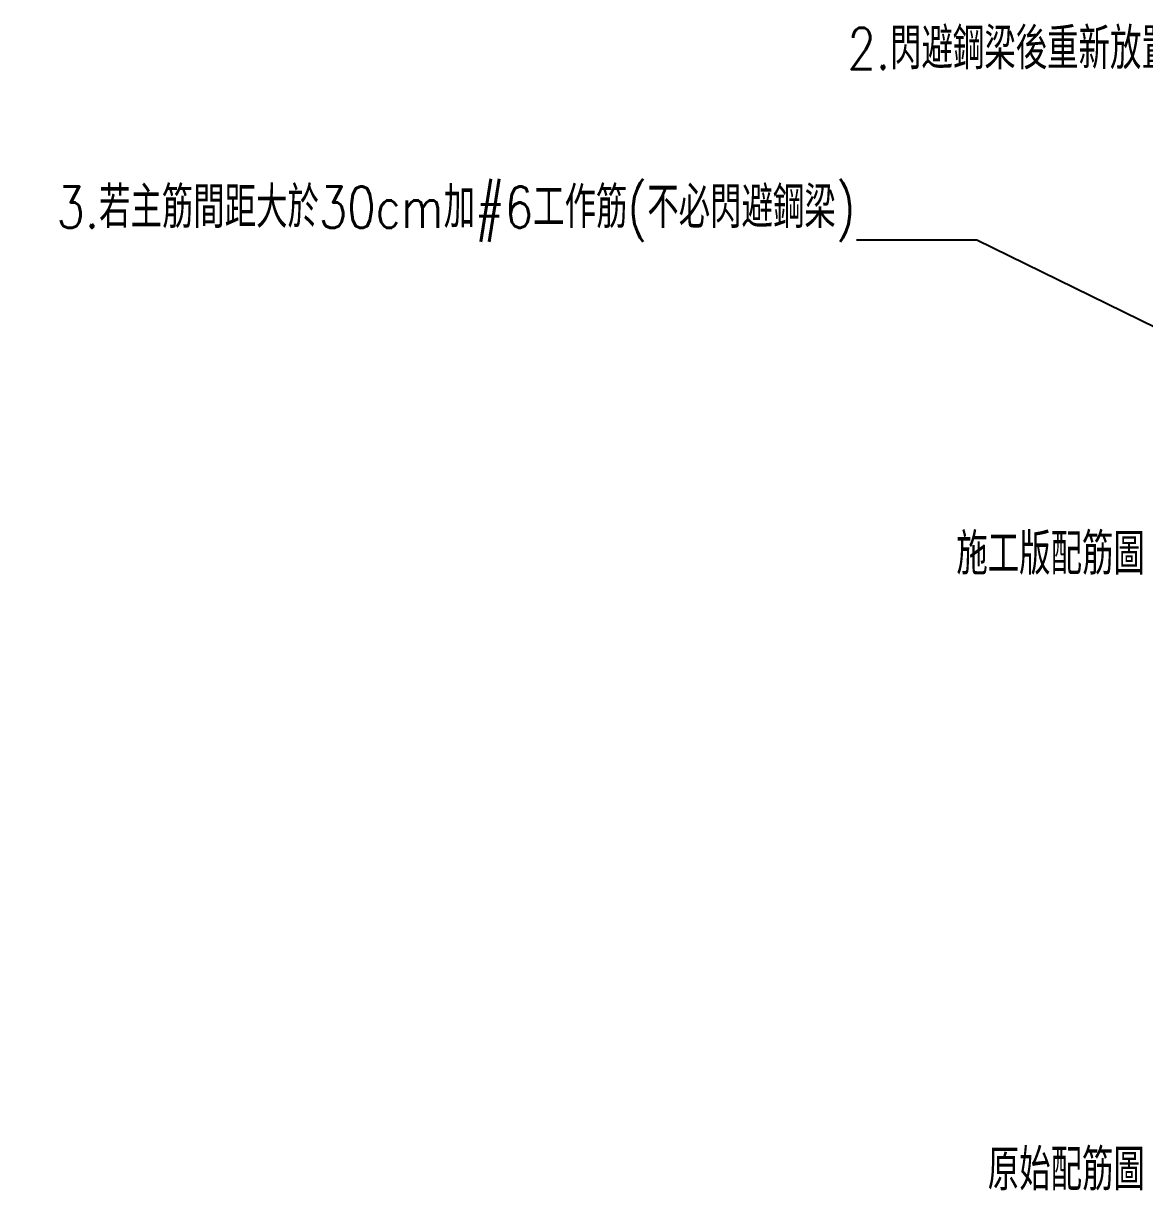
# Model space of a CAD drawing. Header units: millimetres. Extents: x 1453 to 6172, y 54950 to 59013.
# Drawn here: x 1453 to 2267, y 55133 to 55980 of the extents above; entities that cross this region are included whole.
import ezdxf
from ezdxf.enums import TextEntityAlignment as Align

# ---------------------------------------------------------------- set-up
doc = ezdxf.new("R2010")
doc.units = ezdxf.units.MM
doc.styles.get("Standard").update_dxf_attribs({"font": 'arial.ttf'})
doc.styles.add('TXT', font='TXT.shx', dxfattribs={"width": 0.8, "bigfont": 'ae.shx'})
doc.dimstyles.new('ISO-25', dxfattribs={"dimtxt": 2.5, "dimasz": 2.5, "dimexe": 1.25, "dimexo": 0.625, "dimtad": 1, "dimtxsty": 'Standard', "dimcen": 2.5, "dimadec": 0, "dimazin": 0, "dimtfac": 1, "dimtmove": 0, "dimatfit": 3, "dimfxl": 1, "dimarcsym": 0})

msp = doc.modelspace()

# ---------------------------------------------------------------- texts
at = {"style": 'TXT', "width": 0.8}
for s, p in [('施工版配筋圖', (2267.08, 55595.23)), ('原始配筋圖', (2267.08, 55148.33))]:
    msp.add_text(s, height=30, dxfattribs=at).set_placement(p, align=Align.MIDDLE_RIGHT)
at = {"char_height": 30, "attachment_point": 9, "style": 'TXT'}
for s, insert in [('2.閃避鋼梁後重新放置主筋', (2332.97, 55946.83)), ('3.若主筋間距大於30cm加#6工作筋(不必閃避鋼梁)', (2057.18, 55821.77))]:
    msp.add_mtext(s, dxfattribs=dict(at, insert=insert))

# ---------------------------------------------------------------- leaders
at = {"annotation_type": 0, "has_hookline": 1, "hookline_direction": 1}
for points, text_width in [([(2438.96, 55686.53), (2384.56, 55948.08), (2333.59, 55948.08)], 293), ([(2423.02, 55686.53), (2145.21, 55823.02), (2057.8, 55823.02)], 604)]:
    msp.add_leader(points, dimstyle='ISO-25', override={"dimasz": 5, "dimgap": 0.625, "dimtad": 0, "dimfxl": 10}, dxfattribs=dict(at, text_width=text_width))

doc.saveas('drawing.dxf')
